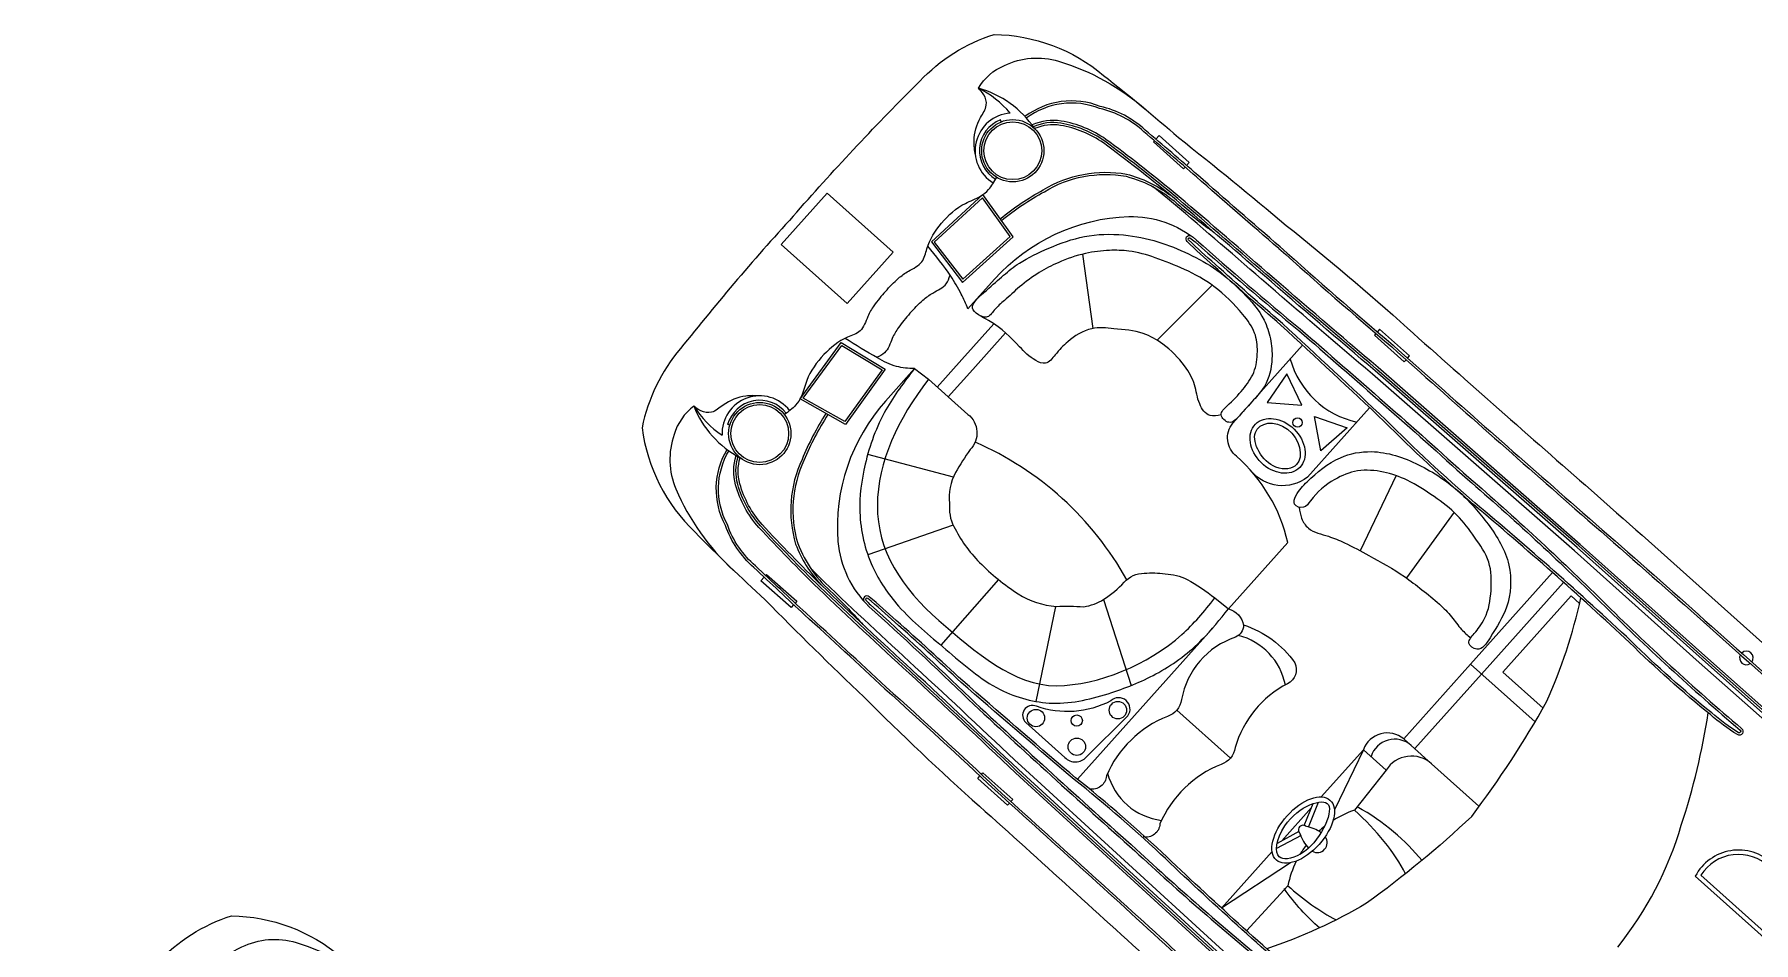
# Model space of a CAD drawing. Header units: metres. Extents: x 343165 to 344976, y 1761609 to 1763237.
# Drawn here: x 343200.9 to 343239.67, y 1762750.27 to 1762770.74 of the extents above; entities that cross this region are included whole.
import ezdxf

# ---------------------------------------------------------------- set-up
doc = ezdxf.new("R2010")
doc.units = ezdxf.units.M

msp = doc.modelspace()

# ---------------------------------------------------------------- linework, layer by layer
at = {"color": 32, "true_color": 0xcd6928}
for p, q in [((343222.703, 1762768.769), (343222.684, 1762768.815)), ((343224.532, 1762765.785), (343224.765, 1762764.11)), ((343227.462, 1762765.086), (343226.216, 1762763.845)), ((343222.535, 1762764.217), (343221.811, 1762763.409)), ((343222.8, 1762764.013), (343222.06, 1762763.186)), ((343221.257, 1762762.79), (343221.811, 1762763.409)), ((343221.507, 1762762.568), (343222.06, 1762763.186)), ((343216.581, 1762761.931), (343216.534, 1762761.944)), ((343221.624, 1762760.761), (343219.691, 1762761.271)), ((343231.61, 1762760.793), (343230.798, 1762759.098)), ((343221.62, 1762759.673), (343219.696, 1762759.004)), ((343232.917, 1762759.966), (343231.842, 1762758.487)), ((343222.643, 1762758.45), (343221.339, 1762756.973)), ((343233.287, 1762756.541), (343235.136, 1762758.607)), ((343233.534, 1762756.32), (343235.384, 1762758.387)), ((343223.929, 1762757.845), (343223.487, 1762755.702)), ((343225.009, 1762758.004), (343225.631, 1762756.062)), ((343227.502, 1762757.391), (343224.423, 1762753.951)), ((343226.665, 1762755.509), (343227.874, 1762754.426)), ((343230.869, 1762754.614), (343229.919, 1762753.552)), ((343230.869, 1762754.614), (343230.215, 1762753.256)), ((343231.382, 1762754.155), (343230.869, 1762754.614)), ((343229.629, 1762752.865), (343229.857, 1762753.43)), ((343229.702, 1762753.31), (343229.03, 1762752.559)), ((343229.538, 1762752.902), (343229.739, 1762753.4)), ((343229.464, 1762752.68), (343228.914, 1762752.384)), ((343229.417, 1762752.767), (343228.926, 1762752.503)), ((343228.813, 1762752.316), (343227.673, 1762751.043)), ((343229.224, 1762752.064), (343227.673, 1762751.043))]:
    msp.add_line(p, q, dxfattribs=at)
for points in [[(343218.095, 1762766.735, -0.01736), (343220.864, 1762769.684, -0.12634), (343222.542, 1762770.741, -0.172899), (343225.011, 1762769.814, -0.013884), (343226.701, 1762768.414, -0.008973), (343229.131, 1762766.435, -0.01509), (343231.865, 1762764.118, 0.002245), (343236.006, 1762760.462, -0.003342), (343240.584, 1762756.381, -0.016984), (343243.56, 1762753.553, -0.024546), (343245.627, 1762751.243, -0.067942), (343247.917, 1762747.994, -0.033948), (343249.075, 1762745.502, -0.022001), (343249.954, 1762743.106, -0.042872), (343250.432, 1762740.647, -0.059514), (343250.42, 1762739.198, -0.046364), (343250.278, 1762738.495, -0.104882), (343250.081, 1762738.105, -0.104882)], [(343222.188, 1762769.528, -0.164393), (343222.774, 1762770.039, -0.188684), (343223.997, 1762770.137, -0.10758), (343225.965, 1762769.046)], [(343228.993, 1762765.952, -0.002942), (343227.139, 1762767.564, 0.002013), (343225.952, 1762768.583, 0.130442), (343224.937, 1762769.118, 0.261246), (343223.238, 1762768.889, 0.209197)], [(343228.961, 1762765.915, -0.002941), (343227.107, 1762767.527, 0.002014), (343225.919, 1762768.546, 0.130992), (343224.922, 1762769.071, 0.261832), (343223.267, 1762768.85, 0.261832)], [(343242.907, 1762752.731), (343241.867, 1762753.755), (343240.632, 1762754.906), (343238.573, 1762756.727), (343235.759, 1762759.244), (343231.202, 1762763.231, -0.002601), (343228.704, 1762765.369, 0.004411), (343226.582, 1762767.19, 0.013009), (343225.064, 1762768.374, 0.113396), (343224.056, 1762768.786, 0.146005), (343223.397, 1762768.701, 1.595219)], [(343242.872, 1762752.696), (343241.833, 1762753.719), (343240.599, 1762754.87), (343238.54, 1762756.69), (343235.727, 1762759.207), (343231.169, 1762763.193, -0.002601), (343228.672, 1762765.332, 0.004411), (343226.55, 1762767.152, 0.013003), (343225.036, 1762768.334, 0.113337), (343224.048, 1762768.738, 0.144821), (343223.428, 1762768.66, 0.138987)], [(343242.837, 1762752.661), (343241.798, 1762753.683), (343240.566, 1762754.833), (343238.507, 1762756.653), (343235.694, 1762759.17), (343231.137, 1762763.156, -0.002601), (343228.639, 1762765.295, 0.00441), (343226.519, 1762767.114, 0.012997), (343225.007, 1762768.294, 0.113276), (343224.04, 1762768.689, 0.142458), (343223.456, 1762768.618, 0.142458)], [(343222.679, 1762766.586, -0.043195), (343223.65, 1762767.237, -0.183415), (343225.53, 1762767.59, -0.094511), (343226.505, 1762767.125)], [(343222.708, 1762766.546, -0.043334), (343223.675, 1762767.194, -0.18333), (343225.52, 1762767.542, -0.123985), (343226.731, 1762766.873, 0.015377), (343227.506, 1762766.275)], [(343242.768, 1762752.59), (343241.73, 1762753.612), (343240.5, 1762754.76), (343238.441, 1762756.579), (343235.629, 1762759.097), (343231.073, 1762763.081, -0.002601), (343228.574, 1762765.22, 0.00441), (343226.456, 1762767.038, 0.002867), (343226.128, 1762767.304, 0.002867)], [(343218.095, 1762766.735, 0.01736), (343215.47, 1762763.657, 0.12634), (343214.604, 1762761.873, 0.172899), (343215.798, 1762759.521, 0.013884), (343217.376, 1762757.996, 0.008973), (343219.611, 1762755.8, 0.01509), (343222.216, 1762753.338, -0.002245), (343226.307, 1762749.626, 0.003342), (343230.868, 1762745.527, 0.016984), (343234.008, 1762742.881, 0.024546), (343236.532, 1762741.081, 0.067942), (343240.014, 1762739.164, 0.033948), (343242.619, 1762738.288, 0.022001), (343245.097, 1762737.679, 0.042872), (343247.594, 1762737.476, 0.059514), (343249.033, 1762737.648, 0.046364), (343249.715, 1762737.867, 0.104882), (343250.081, 1762738.105, 0.104882)], [(343221.953, 1762764.554), (343222.551, 1762765.222, -0.202722), (343225.578, 1762766.637, -0.178768), (343227.11, 1762766.102, 0.010028), (343229.443, 1762764.102, -0.005356), (343233.249, 1762760.752, -0.016605), (343236.262, 1762757.969, 0.018921), (343239.398, 1762755.093, -0.925873), (343239.306, 1762754.954, -0.041202), (343238.695, 1762755.405, -0.024461), (343236.874, 1762757.029, 0.012888), (343233.354, 1762760.142, -0.019359), (343231.34, 1762762.016, 0.002375), (343229.012, 1762764.186, -0.006386), (343227.492, 1762765.524, -0.013656), (343226.894, 1762766.073, -0.862706), (343226.984, 1762766.199, 0.648089)], [(343226.958, 1762766.156, -0.016488), (343227.078, 1762766.064, 0.010023), (343229.412, 1762764.064, -0.005356), (343233.216, 1762760.715, -0.016607), (343236.227, 1762757.934, 0.018921), (343239.366, 1762755.056, 0.01143), (343239.368, 1762755.054, -0.913283), (343239.331, 1762754.997, -0.041174), (343238.727, 1762755.443, -0.024478), (343236.908, 1762757.064, 0.012889), (343233.386, 1762760.18, -0.019362), (343231.375, 1762762.052, 0.002377), (343229.045, 1762764.223, -0.006391), (343227.525, 1762765.561, -0.013664), (343226.928, 1762766.109, 0.000701), (343226.928, 1762766.109, -0.819976), (343226.958, 1762766.156, -0.819976)], [(343228.961, 1762765.916, 0.006424), (343231.509, 1762763.695, 0.002217), (343235.642, 1762760.046, -0.003368), (343240.271, 1762755.951, -0.024633), (343243.122, 1762753.307, -0.015038), (343244.812, 1762751.367, -0.025461), (343245.702, 1762750.245, -0.013839), (343247.41, 1762747.796, -0.040238), (343248.617, 1762745.281, -0.016715), (343249.405, 1762742.79, -0.029693), (343249.794, 1762740.16, 0.015234), (343249.817, 1762738.904, -0.134036), (343249.782, 1762738.702, -0.024879), (343249.751, 1762738.633, -0.024879)], [(343228.993, 1762765.952, 0.006425), (343231.541, 1762763.732, 0.002217), (343235.675, 1762760.083, -0.003368), (343240.303, 1762755.988, -0.024633), (343243.158, 1762753.341, -0.015037), (343244.85, 1762751.399, -0.025439), (343245.742, 1762750.274, -0.013843), (343247.452, 1762747.822, -0.040266), (343248.663, 1762745.298, -0.016729), (343249.453, 1762742.802, -0.029739), (343249.844, 1762740.162, 0.01525), (343249.866, 1762738.908, -0.132389), (343249.828, 1762738.682, -0.028442), (343249.789, 1762738.599, -0.028442)], [(343227.827, 1762757.788), (343229.165, 1762759.283, 0.158322), (343228.008, 1762761.229, -0.417676), (343227.923, 1762761.973), (343229.5, 1762763.735)], [(343220.745, 1762763.205), (343220.091, 1762762.473, 0.202722), (343219.018, 1762759.308, 0.178768), (343219.72, 1762757.844, -0.010028), (343221.965, 1762755.746, 0.005356), (343225.715, 1762752.334, 0.016605), (343228.813, 1762749.647, -0.018921), (343232.017, 1762746.848, 0.925873), (343232.145, 1762746.954, 0.041202), (343231.63, 1762747.512, 0.024461), (343229.815, 1762749.142, -0.012888), (343226.332, 1762752.297, 0.019359), (343224.247, 1762754.091, -0.002375), (343221.834, 1762756.166, 0.006386), (343220.335, 1762757.529, 0.013656), (343219.724, 1762758.063, 0.862706), (343219.609, 1762757.959, -0.648089)], [(343220.745, 1762763.205), (343221.059, 1762762.965), (343221.952, 1762762.175, -0.448043), (343222.002, 1762761.38, 0.025561), (343221.673, 1762760.861, 0.15676), (343221.539, 1762760.169, 0.144288), (343221.632, 1762759.649, 0.079427), (343222.215, 1762758.837, 0.054179), (343223.086, 1762758.129, 0.127294), (343223.947, 1762757.844, -0.025195), (343224.563, 1762757.838, 0.112656), (343225.013, 1762758.006, 0.061652), (343225.477, 1762758.389, -0.222278), (343225.927, 1762758.593, -0.049109), (343226.401, 1762758.58, -0.09997), (343226.893, 1762758.455, -0.045992), (343227.519, 1762758.035), (343227.827, 1762757.788)], [(343215.77, 1762762.358, 0.164393), (343215.328, 1762761.72, 0.188684), (343215.366, 1762760.494, 0.10758), (343216.666, 1762758.658)], [(343231.011, 1762762.325), (343229.609, 1762760.758, -0.406088), (343228.334, 1762760.904)], [(343218.749, 1762762.195, 0.043195), (343218.21, 1762761.158, 0.183415), (343218.066, 1762759.25, 0.094511), (343218.636, 1762758.333)], [(343218.792, 1762762.171, 0.043334), (343218.255, 1762761.138, 0.18333), (343218.113, 1762759.266, 0.123985), (343218.911, 1762758.136, -0.015377), (343219.591, 1762757.432)], [(343220.076, 1762755.989, 0.002942), (343218.269, 1762757.654, -0.002013), (343217.126, 1762758.722, -0.130442), (343216.482, 1762759.672, -0.261246), (343216.521, 1762761.386, -0.209197)], [(343220.109, 1762756.025, 0.002941), (343218.303, 1762757.69, -0.002014), (343217.159, 1762758.758, -0.130992), (343216.527, 1762759.691, -0.261832), (343216.564, 1762761.36, -0.261832)], [(343234.753, 1762743.621), (343233.62, 1762744.541), (343232.34, 1762745.641), (343230.303, 1762747.487), (343227.49, 1762750.005), (343223.025, 1762754.095, 0.002601), (343220.623, 1762756.341, -0.004411), (343218.58, 1762758.249, -0.013009), (343217.235, 1762759.627, -0.113396), (343216.714, 1762760.583, -0.146005), (343216.726, 1762761.248, -1.595219)], [(343234.784, 1762743.659), (343233.652, 1762744.579), (343232.372, 1762745.678), (343230.336, 1762747.524), (343227.523, 1762750.042), (343223.058, 1762754.131, 0.002601), (343220.657, 1762756.377, -0.004411), (343218.614, 1762758.285, -0.013003), (343217.272, 1762759.66, -0.113337), (343216.761, 1762760.597, -0.144821), (343216.77, 1762761.222, -0.138987)], [(343234.815, 1762743.698), (343233.684, 1762744.617), (343232.405, 1762745.715), (343230.369, 1762747.561), (343227.556, 1762750.078), (343223.092, 1762754.167, 0.002601), (343220.69, 1762756.414, -0.00441), (343218.648, 1762758.321, -0.012997), (343217.309, 1762759.693, -0.113276), (343216.809, 1762760.61, -0.142458), (343216.815, 1762761.198, -0.142458)], [(343234.877, 1762743.774), (343233.747, 1762744.693), (343232.47, 1762745.789), (343230.435, 1762747.634), (343227.622, 1762750.152), (343223.159, 1762754.24, 0.002601), (343220.757, 1762756.486, -0.00441), (343218.717, 1762758.392, -0.002867), (343218.416, 1762758.688, -0.002867)], [(343219.648, 1762757.989, 0.016488), (343219.753, 1762757.88, -0.010023), (343221.999, 1762755.782, 0.005356), (343225.748, 1762752.371, 0.016607), (343228.844, 1762749.685, -0.018921), (343232.051, 1762746.883, -0.01143), (343232.053, 1762746.882, 0.913283), (343232.106, 1762746.925, 0.041174), (343231.596, 1762747.476, 0.024478), (343229.783, 1762749.104, -0.012889), (343226.298, 1762752.261, 0.019362), (343224.216, 1762754.053, -0.002377), (343221.801, 1762756.129, 0.006391), (343220.302, 1762757.492, 0.013664), (343219.692, 1762758.025, -0.000701), (343219.692, 1762758.025, 0.819976), (343219.648, 1762757.989, 0.819976)], [(343227.827, 1762757.788, -0.291269), (343228.169, 1762757.417, -0.299867), (343227.986, 1762757.151, 0.273478), (343226.769, 1762755.743, -0.28657), (343226.452, 1762755.365, 0.198759), (343225.074, 1762754.023, -0.45148), (343224.693, 1762753.73, -1.463971)], [(343233.315, 1762753.112, 0.033687), (343235, 1762755.69, 0.051879), (343235.774, 1762758.037, 1.92312)], [(343228.167, 1762757.427, -0.164009), (343229.322, 1762756.575, -0.407559), (343229.157, 1762756.102, 0.20466), (343227.978, 1762754.661, -0.28657), (343227.661, 1762754.283, 0.198759), (343226.283, 1762752.941, -0.45148), (343225.903, 1762752.648, -1.463971)], [(343220.076, 1762755.989, -0.006425), (343222.564, 1762753.702, -0.002217), (343226.647, 1762749.997, 0.003368), (343231.228, 1762745.849, 0.024633), (343234.174, 1762743.304, 0.015037), (343236.291, 1762741.837, 0.025439), (343237.508, 1762741.075, 0.013843), (343240.134, 1762739.646, 0.040266), (343242.776, 1762738.72, 0.016729), (343245.344, 1762738.211, 0.029739), (343248.01, 1762738.114, -0.01525), (343249.26, 1762738.231, 0.132389), (343249.48, 1762738.293, 0.028442), (343249.559, 1762738.341, 0.028442)], [(343220.109, 1762756.026, -0.006424), (343222.597, 1762753.738, -0.002217), (343226.681, 1762750.033, 0.003368), (343231.261, 1762745.885, 0.024633), (343234.204, 1762743.344, 0.015038), (343236.318, 1762741.878, 0.025461), (343237.532, 1762741.117, 0.013839), (343240.155, 1762739.69, 0.040238), (343242.788, 1762738.768, 0.016715), (343245.35, 1762738.26, 0.029693), (343248.007, 1762738.164, -0.015234), (343249.258, 1762738.28, 0.134036), (343249.455, 1762738.336, 0.024879), (343249.521, 1762738.375, 0.024879)], [(343236.608, 1762750.165, 0.096403), (343238.04, 1762752.915, 0.040538), (343238.647, 1762755.444, 1.92312)], [(343231.948, 1762754.71), (343231.781, 1762754.859, 0.516839), (343230.869, 1762754.614, 0.282905)], [(343232.409, 1762754.297), (343231.948, 1762754.71, 0.545737), (343231.042, 1762754.46, 0.282905)], [(343233.473, 1762753.344), (343232.409, 1762754.297, 0.462925), (343231.382, 1762754.155), (343230.666, 1762753.25)], [(343233.315, 1762753.112, -0.033687), (343230.939, 1762751.152, -0.051879), (343228.692, 1762750.124, -1.92312)], [(343238.355, 1762751.763), (343239.974, 1762750.313, 0.483063), (343240.094, 1762752.042, 0.50024), (343238.355, 1762751.763, 0.418424)], [(343200.899, 1762746.864, -0.01736), (343203.668, 1762749.813, -0.12634), (343205.346, 1762750.87, -0.172899), (343207.815, 1762749.943, -0.013884), (343209.505, 1762748.543, -0.008973), (343211.935, 1762746.564, -0.01509), (343214.669, 1762744.247, 0.002245), (343218.811, 1762740.591, -0.003342), (343223.388, 1762736.51, -0.016984), (343226.365, 1762733.682, -0.024546), (343228.432, 1762731.372, -0.067942), (343230.722, 1762728.123, -0.033948), (343231.88, 1762725.631, -0.022001), (343232.759, 1762723.235, -0.042872), (343233.237, 1762720.776, -0.059514), (343233.224, 1762719.327, -0.046364), (343233.082, 1762718.624, -0.104882), (343232.886, 1762718.234, -0.104882)], [(343204.993, 1762749.657, -0.164393), (343205.578, 1762750.168, -0.188684), (343206.801, 1762750.266, -0.10758), (343208.769, 1762749.175)]]:
    msp.add_lwpolyline(points, format="xyb", dxfattribs=at)
for points in [[(343226.16, 1762768.341), (343226.137, 1762768.315), (343226.816, 1762767.708), (343226.851, 1762767.748)], [(343226.884, 1762767.784), (343226.943, 1762767.851), (343226.265, 1762768.458), (343226.193, 1762768.377)], [(343231.153, 1762763.998), (343231.12, 1762763.961), (343231.79, 1762763.361), (343231.832, 1762763.407)], [(343231.865, 1762763.444), (343231.908, 1762763.492), (343231.237, 1762764.092), (343231.186, 1762764.035)], [(343218.022, 1762757.883), (343217.963, 1762757.817), (343217.284, 1762758.424), (343217.356, 1762758.505)], [(343217.389, 1762758.542), (343217.412, 1762758.567), (343218.09, 1762757.96), (343218.055, 1762757.92)], [(343235.746, 1762757.911), (343235.554, 1762758.083), (343234.016, 1762756.363), (343234.922, 1762755.552)], [(343231.781, 1762754.859), (343233.287, 1762756.541), (343234.741, 1762755.24)], [(343232.028, 1762754.638), (343233.534, 1762756.32)], [(343222.886, 1762753.412), (343222.843, 1762753.365), (343222.173, 1762753.965), (343222.224, 1762754.022)], [(343222.257, 1762754.058), (343222.29, 1762754.096), (343222.961, 1762753.495), (343222.919, 1762753.449)], [(343229.165, 1762751.549), (343228.233, 1762750.534)]]:
    msp.add_lwpolyline(points, dxfattribs=at)
for points in [[(343218.78, 1762767.164), (343220.267, 1762765.834), (343219.23, 1762764.675), (343217.743, 1762766.006)], [(343221.127, 1762766.065), (343221.833, 1762765.147), (343222.973, 1762766.177), (343222.288, 1762767.129)], [(343221.194, 1762766.059), (343221.84, 1762765.219), (343222.907, 1762766.184), (343222.28, 1762767.055)], [(343219.096, 1762763.795), (343220.086, 1762763.194), (343219.188, 1762761.948), (343218.166, 1762762.524)], [(343219.109, 1762763.729), (343220.015, 1762763.18), (343219.174, 1762762.013), (343218.238, 1762762.54)], [(343229.48, 1762762.38), (343229.143, 1762763.088), (343228.698, 1762762.442)], [(343229.765, 1762762.125), (343230.506, 1762761.868), (343229.913, 1762761.355)]]:
    msp.add_lwpolyline(points, close=True, dxfattribs=at)
for points in [[(343225.558, 1762755.378, 0.917705), (343225.173, 1762755.715, -0.209704), (343223.497, 1762755.593, 0.850912), (343223.258, 1762755.226), (343224.141, 1762754.436, 0.435659), (343224.622, 1762754.449)], [(343238.48, 1762751.783), (343239.98, 1762750.441, 0.460147), (343240.026, 1762751.97, 0.47706)]]:
    msp.add_lwpolyline(points, format="xyb", close=True, dxfattribs=at)
for centre, radius in [((343222.964, 1762768.118), 0.702), ((343222.964, 1762768.118), 0.652), ((343217.257, 1762761.742), 0.702), ((343217.257, 1762761.742), 0.652), ((343229.387, 1762761.989), 0.105), ((343223.486, 1762755.328), 0.196), ((343224.405, 1762755.272), 0.127), ((343225.333, 1762755.506), 0.196), ((343224.408, 1762754.681), 0.196)]:
    msp.add_circle(centre, radius, dxfattribs=at)
for centre, radius, start, end in [((343221.583, 1762767.347), 2.264, 34.1654, 74.501), ((343221.179, 1762767.502), 2.264, 40.2951, 63.5276), ((343222.964, 1762768.118), 0.85, 93.9423, 238.8439), ((343222.964, 1762768.118), 0.751, 111.894, 238.8439), ((343231.155, 1762763.963), 2.01, 195.6383, 257.5257), ((343217.871, 1762763.2), 2.264, 201.8384, 242.174), ((343217.673, 1762763.584), 2.264, 212.8118, 236.0443), ((343217.257, 1762761.742), 0.85, 37.4955, 182.3971), ((343217.257, 1762761.742), 0.751, 37.4955, 164.4454), ((343219.253, 1762754.954), 7.186, 29.0692, 66.5418), ((343227.695, 1762755.792), 1.444, 11.3697, 75.5739), ((343239.507, 1762756.683), 0.153, 151.9591, 304.5396), ((343239.507, 1762756.683), 0.153, 323.1998, 133.2989), ((343226.497, 1762754.454), 1.444, 194.7942, 262.9416), ((343231.402, 1762751.088), 2.283, 108.7947, 122.1457), ((343229.512, 1762752.803), 0.107, 48.1697, 228.1697), ((343230.206, 1762752.951), 0.799, 196.5743, 224.2144), ((343229.442, 1762752.097), 0.799, 53.7722, 79.7651), ((343229.83, 1762752.518), 0.223, 238.972, 37.3176), ((343231.402, 1762751.088), 2.283, 128.1188, 132.3587), ((343229.442, 1762752.097), 0.799, 44.2851, 44.5545), ((343231.402, 1762751.088), 2.283, 143.0722, 149.4115), ((343230.206, 1762752.951), 0.799, 231.785, 232.0543), ((343231.402, 1762751.088), 2.283, 153.6039, 168.3597)]:
    msp.add_arc(centre, radius, start, end, dxfattribs=at)
for centre, major_axis, ratio in [((343228.936, 1762761.464), (0.499, -0.489), 0.758117), ((343229.512, 1762752.803), (-0.605, -0.676), 0.533092)]:
    msp.add_ellipse(centre, major_axis=major_axis, ratio=ratio, dxfattribs=at)
for start_param, end_param in [(0.830012, 1.576846), (4.712389, 5.232342)]:
    msp.add_ellipse((343229.922, 1762752.394), major_axis=(1.987, -1.778), ratio=0.425319, start_param=start_param, end_param=end_param, dxfattribs=at)
for points in [[(343222.12, 1762768.022), (343222.089, 1762768.339), (343222.237, 1762768.87), (343222.366, 1762769.145), (343222.311, 1762769.381), (343222.188, 1762769.528)], [(343220.092, 1762764.947), (343220.385, 1762765.242), (343220.611, 1762765.404), (343220.913, 1762765.613), (343221.026, 1762765.91), (343221.356, 1762766.484), (343221.894, 1762766.932), (343222.239, 1762767.096), (343222.416, 1762767.243), (343222.6, 1762767.519)], [(343227.665, 1762762.163), (343227.411, 1762762.149), (343227.178, 1762762.409), (343227.063, 1762762.84), (343226.839, 1762763.265), (343226.347, 1762763.757), (343225.905, 1762763.997), (343225.243, 1762764.106), (343224.743, 1762764.106), (343224.203, 1762763.812), (343223.919, 1762763.514), (343223.702, 1762763.329), (343223.48, 1762763.39), (343223.117, 1762763.698), (343222.419, 1762764.288), (343222.056, 1762764.568), (343222.368, 1762764.97), (343223.112, 1762765.583), (343223.776, 1762765.92), (343224.581, 1762766.183), (343225.464, 1762766.219), (343226.236, 1762766.064), (343226.925, 1762765.792), (343227.565, 1762765.427), (343228.149, 1762764.921), (343228.63, 1762764.301), (343228.772, 1762763.881), (343228.808, 1762763.433), (343228.638, 1762762.804), (343228.394, 1762762.5), (343228.073, 1762762.142), (343227.838, 1762761.995), (343227.665, 1762762.163), (343227.792, 1762762.359), (343228.152, 1762762.738), (343228.397, 1762763.12), (343228.479, 1762763.589), (343228.418, 1762764.007), (343228.152, 1762764.426), (343227.5, 1762765.059), (343226.836, 1762765.441), (343226.174, 1762765.706), (343225.583, 1762765.855), (343225.145, 1762765.871), (343224.602, 1762765.801), (343223.985, 1762765.594), (343223.561, 1762765.371), (343223.114, 1762765.046), (343222.776, 1762764.745), (343222.545, 1762764.523), (343222.362, 1762764.364), (343222.217, 1762764.402)], [(343221.953, 1762764.554), (343221.802, 1762764.884), (343221.565, 1762765.291), (343221.046, 1762765.969)], [(343220.092, 1762764.947), (343219.832, 1762764.624), (343219.695, 1762764.381), (343219.521, 1762764.058), (343219.238, 1762763.913), (343218.704, 1762763.521), (343218.318, 1762762.937), (343218.193, 1762762.576), (343218.067, 1762762.384), (343217.813, 1762762.171)], [(343220.745, 1762763.205), (343220.343, 1762763.254), (343219.913, 1762763.446), (343219.182, 1762763.887)], [(343220.745, 1762763.205), (343220.103, 1762762.278), (343219.634, 1762761.049), (343219.515, 1762759.968), (343219.801, 1762758.743), (343220.388, 1762757.853), (343221.454, 1762756.875), (343222.682, 1762755.97), (343223.864, 1762755.664), (343225.194, 1762755.903), (343226.256, 1762756.358), (343227.238, 1762757.103), (343227.827, 1762757.788)], [(343217.259, 1762762.592), (343216.942, 1762762.588), (343216.43, 1762762.382), (343216.171, 1762762.224), (343215.93, 1762762.252), (343215.77, 1762762.358)], [(343233.489, 1762757.385), (343233.372, 1762757.233), (343233.251, 1762757.019), (343233.429, 1762756.879), (343233.727, 1762757.139), (343234.098, 1762757.831), (343234.152, 1762758.778), (343233.681, 1762759.697), (343233.052, 1762760.405), (343232.112, 1762761.04), (343231.052, 1762761.334), (343230.353, 1762761.198), (343229.603, 1762760.655), (343229.35, 1762760.338), (343229.32, 1762760.147), (343229.519, 1762760.079), (343229.677, 1762760.225), (343230.225, 1762760.706), (343230.74, 1762760.898), (343231.324, 1762760.873), (343231.86, 1762760.689), (343232.464, 1762760.32), (343232.988, 1762759.897), (343233.377, 1762759.409), (343233.696, 1762758.843), (343233.748, 1762758.206), (343233.603, 1762757.573), (343233.489, 1762757.385)], [(343229.425, 1762760.08), (343229.475, 1762759.832), (343229.632, 1762759.61), (343230.082, 1762759.425), (343230.444, 1762759.279), (343230.993, 1762758.992), (343231.798, 1762758.517), (343232.19, 1762758.222), (343232.583, 1762757.897), (343232.859, 1762757.609), (343233.083, 1762757.326), (343233.29, 1762757.136)]]:
    msp.add_spline(points, degree=3, dxfattribs=at)
for points, knots in [([(343220.644, 1762764.453), (343220.739, 1762764.555), (343220.896, 1762764.727), (343221.178, 1762764.934), (343221.467, 1762765.056), (343221.528, 1762765.243), (343221.548, 1762765.314)], [0, 0, 0, 0, 0.00840925, 0.01405459, 0.02148076, 0.02583256, 0.02583256, 0.02583256, 0.02583256]), ([(343220.644, 1762764.453), (343220.553, 1762764.348), (343220.4, 1762764.172), (343220.225, 1762763.869), (343220.135, 1762763.568), (343219.957, 1762763.487), (343219.889, 1762763.459)], [0, 0, 0, 0, 0.00840925, 0.01405459, 0.02148076, 0.02583256, 0.02583256, 0.02583256, 0.02583256]), ([(343221.059, 1762762.965), (343220.372, 1762762.066), (343219.919, 1762761.115), (343219.899, 1762759.118), (343220.463, 1762758.246), (343222.128, 1762756.81), (343222.993, 1762756.051), (343224.905, 1762756.065), (343226.009, 1762756.529), (343227.045, 1762757.448), (343227.273, 1762757.728), (343227.519, 1762758.035)], [0, 0, 0, 0, 0.0684102, 0.0684102, 0.1368204, 0.1368204, 0.2052306, 0.2052306, 0.2736407, 0.2736407, 0.2974604, 0.2974604, 0.2974604, 0.2974604]), ([(343229.365, 1762761.044), (343229.527, 1762761.21), (343229.444, 1762761.626), (343228.869, 1762762.057), (343228.516, 1762762.001), (343228.353, 1762761.527), (343228.583, 1762761.106), (343229.086, 1762760.913), (343229.267, 1762760.944), (343229.365, 1762761.044)], [0, 0, 0, 0, 1.743273, 1.743273, 3.486547, 3.486547, 5.22982, 5.22982, 6.283185, 6.283185, 6.283185, 6.283185]), ([(343228.973, 1762752.201), (343229.049, 1762752.132), (343229.238, 1762752.133), (343229.885, 1762752.514), (343230.194, 1762753.194), (343229.968, 1762753.549), (343229.407, 1762753.35), (343228.89, 1762752.594), (343228.874, 1762752.289), (343228.973, 1762752.201)], [0, 0, 0, 0, 1.031451, 1.031451, 2.992455, 2.992455, 4.95346, 4.95346, 6.283185, 6.283185, 6.283185, 6.283185])]:
    msp.add_open_spline(points, degree=3, knots=knots, dxfattribs=at)
for points in [[(343232.192, 1762752.119), (343231.824, 1762752.56), (343231.34, 1762752.993), (343230.732, 1762753.324)], [(343229.878, 1762750.597), (343229.595, 1762750.845), (343229.324, 1762751.14), (343229.084, 1762751.483)]]:
    msp.add_open_spline(points, degree=3, dxfattribs=at)

doc.saveas('drawing.dxf')
